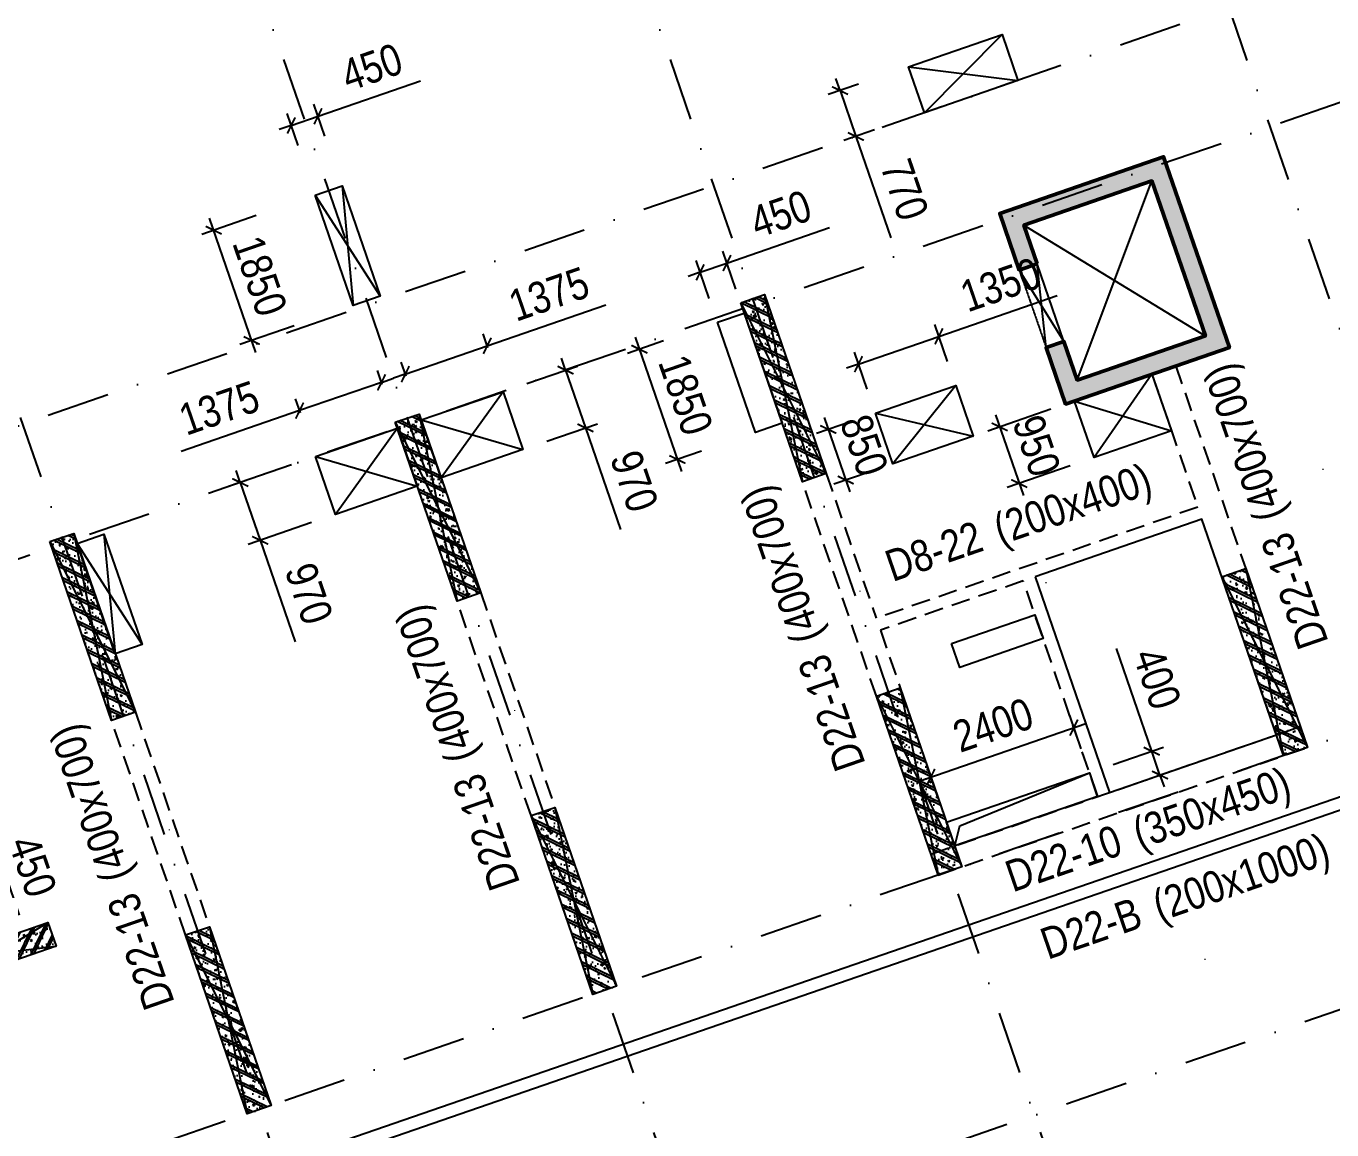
# Model space of a CAD drawing. Header units: millimetres. Extents: x -159515 to 1327256, y -225156 to 138737.
# Drawn here: x 449271 to 469996, y -15375 to 2132 of the extents above; entities that cross this region are included whole.
import ezdxf
from ezdxf.enums import TextEntityAlignment as Align

# ---------------------------------------------------------------- set-up
doc = ezdxf.new("R2010")
doc.units = ezdxf.units.MM
doc.header["$MEASUREMENT"] = 0
doc.linetypes.add('DASHDOT', pattern=[1, 0.5, -0.25, 0, -0.25])
doc.linetypes.add('DASHED', pattern=[4.5, 3, -1.5])
for name, color, linetype in [('ccu11-Khuat', 9, 'DASHED'), ('ccu11-Manh', 8, 'Continuous'), ('ccu11-Thay', 7, 'Continuous'), ('ccu12-Text', 31, 'Continuous'), ('KC2-DIM', 251, 'Continuous'), ('KT-Luoi truc South Tower', 8, 'DASHDOT'), ('Xref_ST_MBDV Cot vach 30.7.2022|Xref_ST_MBDV Cot vach 30.7.2022|Xref_ST_MBDV Cot vach 30.7.2022|Xref_ST_MBDV Cot vach 30.7.2022|KC-Betong', 6, 'Continuous')]:
    doc.layers.add(name, color=color, linetype=linetype)
for name, color, linetype, lineweight in [('ccu12-Tencaukien', 9, 'Continuous', 15), ('KT-Kich thuoc', 159, 'Continuous', 18), ('KT-Net cot vach', 6, 'Continuous', 50)]:
    doc.layers.add(name, color=color, linetype=linetype, lineweight=lineweight)
doc.styles.add('Arial Narrow', font='ARIALN.TTF')
doc.dimstyles.new('ccu12-200', dxfattribs={"dimscale": 200, "dimtxt": 2.5, "dimasz": 1, "dimexe": 1, "dimexo": 2, "dimgap": 1, "dimtad": 1, "dimdec": 0, "dimrnd": 5, "dimdsep": 46, "dimtxsty": 'Arial Narrow', "dimblk": 'ARCHTICK', "dimcen": -1, "dimdle": 1, "dimclrd": 256, "dimclre": 256, "dimclrt": 3, "dimadec": 0, "dimazin": 2, "dimtfac": 0.1, "dimtdec": 0, "dimtmove": 0, "dimatfit": 1, "dimldrblk": 'ARCHTICK', "dimfxl": 1, "dimtvp": 0.833333, "dimtolj": 1, "dimtzin": 12, "dimarcsym": 0})

# ---------------------------------------------------------------- blocks, each defined once
blk = doc.blocks.new('Asix South Tower')
at = {"layer": 'KT-Luoi truc South Tower', "ltscale": 2000}
for p, q in [((-82960.9, 57293.9), (-64795.6, 4678.7)), ((-91137.3, 54471), (-72972, 1855.8)), ((-96619.8, 52578.2), (-78454.5, -37)), ((-102102.2, 50685.3), (-83937, -1929.8)), ((-67132.6, 45709), (-110541.5, 30722.1)), ((-66479.9, 43818.5), (-109888.9, 28831.6)), ((-37736.8, 39354.3), (-105450.5, 15976.2)), ((-63379.6, 34838.6), (-106788.6, 19851.7))]:
    blk.add_line(p, q, dxfattribs=at)
blk = doc.blocks.new('_ArchTick')
at = {"color": 0, "const_width": 0.15}
blk.add_lwpolyline([(-0.5, -0.5), (0.5, 0.5)], dxfattribs=at)
blk = doc.blocks.new('*D139')
at = {"layer": 'Defpoints', "color": 0, "transparency": 16777216}
for p in [(447596, -10212), (448599, -10342), (447743, -10637)]:
    blk.add_point(p, dxfattribs=at)
at = {"layer": 'KC2-DIM', "lineweight": -2, "transparency": 16777216}
for p, q in [((448452, -9916), (448387, -9727)), ((447974, -10082), (448641, -9851)), ((448452, -9916), (448599, -10342)), ((448121, -10507), (448788, -10277)), ((448599, -10342), (449161, -11968))]:
    blk.add_line(p, q, dxfattribs=at)
at = {"layer": 'KC2-DIM', "lineweight": -2, "transparency": 16777216, "xscale": 200, "yscale": 200, "zscale": 200}
for p, rotation in [((448452, -9916), 289.0471379540273), ((448599, -10342), 109.0471379540273)]:
    blk.add_blockref('_ArchTick', p, dxfattribs=dict(at, rotation=rotation))
at = {"layer": 'KC2-DIM', "color": 3, "transparency": 16777216, "insert": (449375, -11196), "char_height": 500, "attachment_point": 5, "rotation": 289.0471, "style": 'Arial Narrow'}
blk.add_mtext('\\A1;450', dxfattribs=at)
blk = doc.blocks.new('*D140')
at = {"layer": 'Defpoints', "color": 0, "transparency": 16777216}
for p in [(453302, -741), (452248, -1105), (453906, -2490)]:
    blk.add_point(p, dxfattribs=at)
at = {"layer": 'KC2-DIM', "lineweight": -2, "transparency": 16777216}
for p, q in [((452924, -872), (452059, -1171)), ((452917, -3043), (452183, -916)), ((453528, -2621), (452663, -2919))]:
    blk.add_line(p, q, dxfattribs=at)
at = {"layer": 'KC2-DIM', "lineweight": -2, "transparency": 16777216, "xscale": 200, "yscale": 200, "zscale": 200}
for p, rotation in [((452248, -1105), 109.0471379563781), ((452852, -2854), 289.0471379563781)]:
    blk.add_blockref('_ArchTick', p, dxfattribs=dict(at, rotation=rotation))
at = {"layer": 'KC2-DIM', "color": 3, "transparency": 16777216, "insert": (452980, -1831), "char_height": 500, "attachment_point": 5, "rotation": 289.0471, "style": 'Arial Narrow'}
blk.add_mtext('\\A1;1850', dxfattribs=at)
blk = doc.blocks.new('*D141')
at = {"layer": 'Defpoints', "color": 0, "transparency": 16777216}
for p in [(453904, 703), (454144, 7), (453719, -140)]:
    blk.add_point(p, dxfattribs=at)
at = {"layer": 'KC2-DIM', "lineweight": -2, "transparency": 16777216}
for p, q in [((453904, 703), (455531, 1265)), ((454014, 385), (453839, 892)), ((453589, 238), (453413, 746)), ((453479, 556), (453904, 703)), ((453479, 556), (453290, 491))]:
    blk.add_line(p, q, dxfattribs=at)
at = {"layer": 'KC2-DIM', "lineweight": -2, "transparency": 16777216, "xscale": 200, "yscale": 200, "zscale": 200}
for p, rotation in [((453904, 703), 199.0471379544196), ((453479, 556), 19.04713795441965)]:
    blk.add_blockref('_ArchTick', p, dxfattribs=dict(at, rotation=rotation))
at = {"layer": 'KC2-DIM', "color": 3, "transparency": 16777216, "insert": (454758, 1480), "char_height": 500, "attachment_point": 5, "rotation": 19.0471, "style": 'Arial Narrow'}
blk.add_mtext('\\A1;450', dxfattribs=at)
blk = doc.blocks.new('*D142')
at = {"layer": 'Defpoints', "color": 0, "transparency": 16777216}
for p in [(455054, -3930), (453612, -3967), (453754, -4379)]:
    blk.add_point(p, dxfattribs=at)
at = {"layer": 'KC2-DIM', "lineweight": -2, "transparency": 16777216}
for p, q in [((454912, -3519), (453612, -3967)), ((454924, -3552), (454847, -3330)), ((454912, -3519), (455101, -3453)), ((453624, -4001), (453547, -3778)), ((453612, -3967), (451732, -4617))]:
    blk.add_line(p, q, dxfattribs=at)
at = {"layer": 'KC2-DIM', "lineweight": -2, "transparency": 16777216, "xscale": 200, "yscale": 200, "zscale": 200}
for p, rotation in [((454912, -3519), 199.0471109836851), ((453612, -3967), 19.04711098368512)]:
    blk.add_blockref('_ArchTick', p, dxfattribs=dict(at, rotation=rotation))
at = {"layer": 'KC2-DIM', "color": 3, "transparency": 16777216, "insert": (452335, -3927), "char_height": 500, "attachment_point": 5, "rotation": 19.0471, "style": 'Arial Narrow'}
blk.add_mtext('\\A1;1375', dxfattribs=at)
blk = doc.blocks.new('*D143')
at = {"layer": 'Defpoints', "color": 0, "transparency": 16777216}
for p in [(453863, -4695), (454180, -5612), (452986, -6024)]:
    blk.add_point(p, dxfattribs=at)
at = {"layer": 'KC2-DIM', "lineweight": -2, "transparency": 16777216}
for p, q in [((453485, -4825), (452481, -5172)), ((452670, -5107), (452604, -4918)), ((452670, -5107), (452986, -6024)), ((453802, -5742), (452797, -6089)), ((452986, -6024), (453542, -7635))]:
    blk.add_line(p, q, dxfattribs=at)
at = {"layer": 'KC2-DIM', "lineweight": -2, "transparency": 16777216, "xscale": 200, "yscale": 200, "zscale": 200}
for p, rotation in [((452670, -5107), 289.0471379546695), ((452986, -6024), 109.0471379546696)]:
    blk.add_blockref('_ArchTick', p, dxfattribs=dict(at, rotation=rotation))
at = {"layer": 'KC2-DIM', "color": 3, "transparency": 16777216, "insert": (453760, -6870), "char_height": 500, "attachment_point": 5, "rotation": 289.0471, "style": 'Arial Narrow'}
blk.add_mtext('\\A1;970', dxfattribs=at)
blk = doc.blocks.new('*D144')
at = {"layer": 'Defpoints', "color": 0, "transparency": 16777216}
for p in [(456590, -2939), (456732, -3351), (455432, -3800)]:
    blk.add_point(p, dxfattribs=at)
at = {"layer": 'KC2-DIM', "lineweight": -2, "transparency": 16777216}
for p, q in [((456590, -2939), (458470, -2290)), ((456601, -2973), (456525, -2750)), ((455290, -3388), (456590, -2939)), ((455302, -3422), (455225, -3199)), ((455290, -3388), (455101, -3453))]:
    blk.add_line(p, q, dxfattribs=at)
at = {"layer": 'KC2-DIM', "lineweight": -2, "transparency": 16777216, "xscale": 200, "yscale": 200, "zscale": 200}
for p, rotation in [((456590, -2939), 199.0471380204557), ((455290, -3388), 19.0471380204557)]:
    blk.add_blockref('_ArchTick', p, dxfattribs=dict(at, rotation=rotation))
at = {"layer": 'KC2-DIM', "color": 3, "transparency": 16777216, "insert": (457570, -2119), "char_height": 500, "attachment_point": 5, "rotation": 19.0471, "style": 'Arial Narrow'}
blk.add_mtext('\\A1;1375', dxfattribs=at)
blk = doc.blocks.new('*D145')
at = {"layer": 'Defpoints', "color": 0, "transparency": 16777216}
for p in [(456841, -3667), (458149, -4241), (457158, -4584)]:
    blk.add_point(p, dxfattribs=at)
at = {"layer": 'KC2-DIM', "lineweight": -2, "transparency": 16777216}
for p, q in [((457219, -3536), (458022, -3259)), ((457833, -3324), (457767, -3135)), ((457833, -3324), (458149, -4241)), ((457536, -4453), (458338, -4176)), ((458149, -4241), (458706, -5852))]:
    blk.add_line(p, q, dxfattribs=at)
at = {"layer": 'KC2-DIM', "lineweight": -2, "transparency": 16777216, "xscale": 200, "yscale": 200, "zscale": 200}
for p, rotation in [((457833, -3324), 289.0471379533667), ((458149, -4241), 109.0471379533667)]:
    blk.add_blockref('_ArchTick', p, dxfattribs=dict(at, rotation=rotation))
at = {"layer": 'KC2-DIM', "color": 3, "transparency": 16777216, "insert": (458923, -5087), "char_height": 500, "attachment_point": 5, "rotation": 289.0471, "style": 'Arial Narrow'}
blk.add_mtext('\\A1;970', dxfattribs=at)
blk = doc.blocks.new('*D146')
at = {"layer": 'Defpoints', "color": 0, "transparency": 16777216}
for p in [(459763, -2732), (460367, -4481), (459609, -4742)]:
    blk.add_point(p, dxfattribs=at)
at = {"layer": 'KC2-DIM', "lineweight": -2, "transparency": 16777216}
for p, q in [((459385, -2862), (458816, -3059)), ((458940, -2804), (459674, -4931)), ((459989, -4611), (459420, -4807))]:
    blk.add_line(p, q, dxfattribs=at)
at = {"layer": 'KC2-DIM', "lineweight": -2, "transparency": 16777216, "xscale": 200, "yscale": 200, "zscale": 200}
for p, rotation in [((459005, -2993), 109.0471379563721), ((459609, -4742), 289.0471379563721)]:
    blk.add_blockref('_ArchTick', p, dxfattribs=dict(at, rotation=rotation))
at = {"layer": 'KC2-DIM', "color": 3, "transparency": 16777216, "insert": (459738, -3719), "char_height": 500, "attachment_point": 5, "rotation": 289.0471, "style": 'Arial Narrow'}
blk.add_mtext('\\A1;1850', dxfattribs=at)
blk = doc.blocks.new('*D147')
at = {"layer": 'Defpoints', "color": 0, "transparency": 16777216}
for p in [(460395, -1626), (460668, -2419), (460243, -2566)]:
    blk.add_point(p, dxfattribs=at)
at = {"layer": 'KC2-DIM', "lineweight": -2, "transparency": 16777216}
for p, q in [((460395, -1626), (462021, -1064)), ((460538, -2041), (460329, -1437)), ((460113, -2188), (459904, -1584)), ((459969, -1773), (460395, -1626)), ((459969, -1773), (459780, -1838))]:
    blk.add_line(p, q, dxfattribs=at)
at = {"layer": 'KC2-DIM', "lineweight": -2, "transparency": 16777216, "xscale": 200, "yscale": 200, "zscale": 200}
for p, rotation in [((459969, -1773), 19.04713795344027), ((460395, -1626), 199.0471379534402)]:
    blk.add_blockref('_ArchTick', p, dxfattribs=dict(at, rotation=rotation))
at = {"layer": 'KC2-DIM', "color": 3, "transparency": 16777216, "insert": (461248, -849), "char_height": 500, "attachment_point": 5, "rotation": 19.0471, "style": 'Arial Narrow'}
blk.add_mtext('\\A1;450', dxfattribs=at)
blk = doc.blocks.new('*D148')
at = {"layer": 'Defpoints', "color": 0, "transparency": 16777216}
for p in [(462862, 1343), (463114, 615), (462440, 382)]:
    blk.add_point(p, dxfattribs=at)
at = {"layer": 'KC2-DIM', "lineweight": -2, "transparency": 16777216}
for p, q in [((462189, 1110), (462123, 1299)), ((462484, 1212), (462000, 1045)), ((462189, 1110), (462440, 382)), ((462736, 485), (462251, 317)), ((462440, 382), (462995, -1226))]:
    blk.add_line(p, q, dxfattribs=at)
at = {"layer": 'KC2-DIM', "lineweight": -2, "transparency": 16777216, "xscale": 200, "yscale": 200, "zscale": 200}
for p, rotation in [((462189, 1110), 289.0471379570603), ((462440, 382), 109.0471379570603)]:
    blk.add_blockref('_ArchTick', p, dxfattribs=dict(at, rotation=rotation))
at = {"layer": 'KC2-DIM', "color": 3, "transparency": 16777216, "insert": (463213, -462), "char_height": 500, "attachment_point": 5, "rotation": 289.0471, "style": 'Arial Narrow'}
blk.add_mtext('\\A1;770', dxfattribs=at)
blk = doc.blocks.new('*D149')
at = {"layer": 'Defpoints', "color": 0, "transparency": 16777216}
for p in [(464425, 2971), (464622, 2401), (463138, 1889)]:
    blk.add_point(p, dxfattribs=at)
at = {"layer": 'KC2-DIM', "lineweight": -2, "transparency": 16777216}
for p, q in [((464425, 2971), (466301, 3619)), ((464491, 2779), (464360, 3160)), ((462941, 2459), (464425, 2971)), ((463007, 2267), (462876, 2648)), ((462941, 2459), (462752, 2394))]:
    blk.add_line(p, q, dxfattribs=at)
at = {"layer": 'KC2-DIM', "lineweight": -2, "transparency": 16777216, "xscale": 200, "yscale": 200, "zscale": 200}
for p, rotation in [((464425, 2971), 199.0471382601571), ((462941, 2459), 19.04713826015701)]:
    blk.add_blockref('_ArchTick', p, dxfattribs=dict(at, rotation=rotation))
at = {"layer": 'KC2-DIM', "color": 3, "transparency": 16777216, "insert": (465403, 3791), "char_height": 500, "attachment_point": 5, "rotation": 19.0471, "style": 'Arial Narrow'}
blk.add_mtext('\\A1;1570', dxfattribs=at)
blk = doc.blocks.new('*D150')
at = {"layer": 'Defpoints', "color": 0, "transparency": 16777216}
for p in [(462750, -4007), (463028, -4810), (462280, -5068)]:
    blk.add_point(p, dxfattribs=at)
at = {"layer": 'KC2-DIM', "lineweight": -2, "transparency": 16777216}
for p, q in [((462372, -4137), (461814, -4330)), ((461938, -4076), (462346, -5257)), ((462650, -4941), (462091, -5134))]:
    blk.add_line(p, q, dxfattribs=at)
at = {"layer": 'KC2-DIM', "lineweight": -2, "transparency": 16777216, "xscale": 200, "yscale": 200, "zscale": 200}
for p, rotation in [((462003, -4265), 109.0471379541837), ((462280, -5068), 289.0471379541837)]:
    blk.add_blockref('_ArchTick', p, dxfattribs=dict(at, rotation=rotation))
at = {"layer": 'KC2-DIM', "color": 3, "transparency": 16777216, "insert": (462572, -4518), "char_height": 500, "attachment_point": 5, "rotation": 289.0471, "style": 'Arial Narrow'}
blk.add_mtext('\\A1;850', dxfattribs=at)
blk = doc.blocks.new('*D151')
at = {"layer": 'Defpoints', "color": 0, "transparency": 16777216}
for p in [(463758, -2789), (464027, -3566), (462750, -4007)]:
    blk.add_point(p, dxfattribs=at)
at = {"layer": 'KC2-DIM', "lineweight": -2, "transparency": 16777216}
for p, q in [((463758, -2789), (465634, -2142)), ((463896, -3188), (463693, -2600)), ((462482, -3230), (463758, -2789)), ((462620, -3629), (462417, -3041)), ((462482, -3230), (462293, -3295))]:
    blk.add_line(p, q, dxfattribs=at)
at = {"layer": 'KC2-DIM', "lineweight": -2, "transparency": 16777216, "xscale": 200, "yscale": 200, "zscale": 200}
for p, rotation in [((463758, -2789), 199.0471379543178), ((462482, -3230), 19.04713795431789)]:
    blk.add_blockref('_ArchTick', p, dxfattribs=dict(at, rotation=rotation))
at = {"layer": 'KC2-DIM', "color": 3, "transparency": 16777216, "insert": (464737, -1970), "char_height": 500, "attachment_point": 5, "rotation": 19.0471, "style": 'Arial Narrow'}
blk.add_mtext('\\A1;1350', dxfattribs=at)
blk = doc.blocks.new('*D152')
at = {"layer": 'Defpoints', "color": 0, "transparency": 16777216}
for p in [(465901, -8994), (466148, -9710), (463880, -10493)]:
    blk.add_point(p, dxfattribs=at)
at = {"layer": 'KC2-DIM', "lineweight": -2, "transparency": 16777216}
for p, q in [((466017, -9332), (465835, -8805)), ((463443, -9843), (466090, -8929)), ((463749, -10115), (463567, -9588))]:
    blk.add_line(p, q, dxfattribs=at)
at = {"layer": 'KC2-DIM', "lineweight": -2, "transparency": 16777216, "xscale": 200, "yscale": 200, "zscale": 200}
for p, rotation in [((465901, -8994), 19.04713795558003), ((463632, -9777), 199.04713795558)]:
    blk.add_blockref('_ArchTick', p, dxfattribs=dict(at, rotation=rotation))
at = {"layer": 'KC2-DIM', "color": 3, "transparency": 16777216, "insert": (464618, -8956), "char_height": 500, "attachment_point": 5, "rotation": 19.0471, "style": 'Arial Narrow'}
blk.add_mtext('\\A1;2400', dxfattribs=at)
blk = doc.blocks.new('*D153')
at = {"layer": 'Defpoints', "color": 0, "transparency": 16777216}
for p in [(467136, -9369), (466148, -9710), (466278, -10088)]:
    blk.add_point(p, dxfattribs=at)
at = {"layer": 'KC2-DIM', "lineweight": -2, "transparency": 16777216}
for p, q in [((467136, -9369), (466575, -7742)), ((466526, -9580), (467325, -9304)), ((467267, -9747), (467136, -9369)), ((466656, -9958), (467456, -9682)), ((467267, -9747), (467332, -9936))]:
    blk.add_line(p, q, dxfattribs=at)
at = {"layer": 'KC2-DIM', "lineweight": -2, "transparency": 16777216, "xscale": 200, "yscale": 200, "zscale": 200}
for p, rotation in [((467136, -9369), 289.0471379547801), ((467267, -9747), 109.0471379547801)]:
    blk.add_blockref('_ArchTick', p, dxfattribs=dict(at, rotation=rotation))
at = {"layer": 'KC2-DIM', "color": 3, "transparency": 16777216, "insert": (467221, -8218), "char_height": 500, "attachment_point": 5, "rotation": 289.0471, "style": 'Arial Narrow'}
blk.add_mtext('\\A1;400', dxfattribs=at)
blk = doc.blocks.new('*D154')
at = {"layer": 'Defpoints', "color": 0, "transparency": 16777216}
for p in [(465911, -3815), (466221, -4713), (465033, -5123)]:
    blk.add_point(p, dxfattribs=at)
at = {"layer": 'KC2-DIM', "lineweight": -2, "transparency": 16777216}
for p, q in [((465533, -3945), (464534, -4290)), ((464658, -4036), (465099, -5312)), ((465843, -4843), (464844, -5188))]:
    blk.add_line(p, q, dxfattribs=at)
at = {"layer": 'KC2-DIM', "lineweight": -2, "transparency": 16777216, "xscale": 200, "yscale": 200, "zscale": 200}
for p, rotation in [((464723, -4225), 109.0471379534124), ((465033, -5123), 289.0471379534123)]:
    blk.add_blockref('_ArchTick', p, dxfattribs=dict(at, rotation=rotation))
at = {"layer": 'KC2-DIM', "color": 3, "transparency": 16777216, "insert": (465309, -4525), "char_height": 500, "attachment_point": 5, "rotation": 289.0471, "style": 'Arial Narrow'}
blk.add_mtext('\\A1;950', dxfattribs=at)
blk = doc.blocks.new('*U192')
at = {"layer": 'ccu12-Tencaukien', "color": 8, "ltscale": 10000}
blk.add_line((361, -155), (354, -155), dxfattribs=at)
at = {"layer": 'ccu12-Text', "color": 2, "style": 'Arial Narrow', "width": 0.8}
blk.add_attdef('SH', text='', height=300, dxfattribs=at).set_placement((276, 6), align=Align.BOTTOM_RIGHT)
at = {"layer": 'ccu12-Text', "color": 31, "style": 'Arial Narrow', "width": 0.8}
for tag, p in [('(', (508, -75)), ('KT', (633, -75)), (')', (963, -75))]:
    blk.add_attdef(tag, text='', height=250, dxfattribs=at).set_placement(p, align=Align.BOTTOM_LEFT)
blk = doc.blocks.new('*U259')
at = {"layer": 'ccu12-Tencaukien', "color": 8, "ltscale": 10000}
blk.add_line((361, -155), (354, -155), dxfattribs=at)
at = {"layer": 'ccu12-Text', "color": 2, "style": 'Arial Narrow', "width": 0.8}
blk.add_attdef('SH', text='', height=300, dxfattribs=at).set_placement((276, 6), align=Align.BOTTOM_RIGHT)
at = {"layer": 'ccu12-Text', "color": 31, "style": 'Arial Narrow', "width": 0.8}
for tag, p in [('(', (508, -75)), ('KT', (633, -75)), (')', (963, -75))]:
    blk.add_attdef(tag, text='', height=250, dxfattribs=at).set_placement(p, align=Align.BOTTOM_LEFT)
blk = doc.blocks.new('*U260')
at = {"layer": 'ccu12-Tencaukien', "color": 8, "ltscale": 10000}
blk.add_line((361, -155), (354, -155), dxfattribs=at)
at = {"layer": 'ccu12-Text', "color": 2, "style": 'Arial Narrow', "width": 0.8}
blk.add_attdef('SH', text='', height=300, dxfattribs=at).set_placement((276, 6), align=Align.BOTTOM_RIGHT)
at = {"layer": 'ccu12-Text', "color": 31, "style": 'Arial Narrow', "width": 0.8}
for tag, p in [('(', (508, -75)), ('KT', (633, -75)), (')', (963, -75))]:
    blk.add_attdef(tag, text='', height=250, dxfattribs=at).set_placement(p, align=Align.BOTTOM_LEFT)
blk = doc.blocks.new('*U261')
at = {"layer": 'ccu12-Tencaukien', "color": 8, "ltscale": 10000}
blk.add_line((361, -155), (354, -155), dxfattribs=at)
at = {"layer": 'ccu12-Text', "color": 2, "style": 'Arial Narrow', "width": 0.8}
blk.add_attdef('SH', text='', height=300, dxfattribs=at).set_placement((276, 6), align=Align.BOTTOM_RIGHT)
at = {"layer": 'ccu12-Text', "color": 31, "style": 'Arial Narrow', "width": 0.8}
for tag, p in [('(', (508, -75)), ('KT', (633, -75)), (')', (963, -75))]:
    blk.add_attdef(tag, text='', height=250, dxfattribs=at).set_placement(p, align=Align.BOTTOM_LEFT)
blk = doc.blocks.new('*U952')
h = blk.add_hatch()
h.set_pattern_fill('VATLIEU04', color=250, scale=40, style=0, pattern_type=2)
h.set_pattern_definition([(50, (-550, 3050), (286.904, -25.101), [30, -330]), (355, (-550, 3050), (-55.5, 300.877), [24, -264]), (100.451, (-526.1, 3047.9), (231.404, 275.776), [25.496, -280.457]), (46.184, (-550, 3130), (426.896, -66.208), [45, -495]), (96.636, (-514.43, 3124.5), (373.865, 389.647), [38.244, -420.685]), (351.184, (-550, 3130), (373.865, 389.65), [36, -396]), (21, (-510, 3110), (238.763, -161.048), [30, -330]), (326, (-510, 3110), (97.326, 290.06), [24, -264]), (71.451, (-490.1, 3096.58), (336.09, 129.012), [25.496, -280.457]), (37.5, (-550, 3050), (4.864, 133.1575), [0, -260.8, 0, -268, 0, -265]), (7.5, (-550, 3050), (105.228, 157.7647), [0, -152.8, 0, -254.8, 0, -101]), (327.5, (-639.2, 3050), (213.529, -9.022), [0, -100, 0, -312, 0, -414]), (317.5, (-679.2, 3050), (233.274, 40.042), [0, -130, 0, -207.2, 0, -294]), (45, (-550, 3050), (-120.208, 120.208), []), (45, (-550, 3099), (-120.208, 120.208), [])])
h.paths.add_polyline_path([(-475, -475), (-75, -475), (-75, 2525), (-475, 2525)])
at = {"color": 6, "ltscale": 0.25}
blk.add_lwpolyline([(-475, -475), (-75, -475), (-75, 2525), (-475, 2525)], close=True, dxfattribs=at)
at = {"layer": 'Defpoints', "linetype": 'ByBlock', "ltscale": 30}
for p, q in [((-75, -475), (-475, 2525)), ((-475, -475), (-75, 2525))]:
    blk.add_line(p, q, dxfattribs=at)
blk = doc.blocks.new('*U45')
h = blk.add_hatch()
h.set_pattern_fill('VATLIEU04', color=250, scale=40, style=0, pattern_type=2)
h.set_pattern_definition([(50, (-550, 1877.43), (286.904, -25.1), [30, -330]), (355, (-550, 1877.43), (-55.5, 300.877), [24, -264]), (100.451, (-526.1, 1875.33), (231.404, 275.776), [25.496, -280.457]), (46.184, (-550, 1957.43), (426.896, -66.21), [45, -495]), (96.636, (-514.43, 1951.9), (373.865, 389.65), [38.244, -420.685]), (351.184, (-550, 1957.43), (373.865, 389.65), [36, -396]), (21, (-510, 1937.43), (238.763, -161.048), [30, -330]), (326, (-510, 1937.43), (97.326, 290.06), [24, -264]), (71.451, (-490.1, 1924), (336.09, 129.012), [25.496, -280.457]), (37.5, (-550, 1877.43), (4.864, 133.1575), [0, -260.8, 0, -268, 0, -265]), (7.5, (-550, 1877.43), (105.228, 157.765), [0, -152.8, 0, -254.8, 0, -101]), (327.5, (-639.2, 1877.43), (213.529, -9.022), [0, -100, 0, -312, 0, -414]), (317.5, (-679.2, 1877.43), (233.274, 40.042), [0, -130, 0, -207.2, 0, -294]), (45, (-550, 1877.43), (-120.208, 120.208), []), (45, (-550, 1926.43), (-120.208, 120.208), [])])
h.paths.add_polyline_path([(-475, -475), (-75, -475), (-75, 1352), (-475, 1352)])
at = {"color": 6, "ltscale": 0.25}
blk.add_lwpolyline([(-475, -475), (-75, -475), (-75, 1352), (-475, 1352)], close=True, dxfattribs=at)
at = {"layer": 'Defpoints', "linetype": 'ByBlock', "ltscale": 30}
for p, q in [((-75, -475), (-475, 1352)), ((-475, -475), (-75, 1352))]:
    blk.add_line(p, q, dxfattribs=at)
blk = doc.blocks.new('MBCV-T22')
at = {"layer": 'KT-Net cot vach'}
h = blk.add_hatch(dxfattribs=at)
h.set_pattern_fill('1BETONG2-BOP', color=250, scale=30, style=0, pattern_type=2)
h.set_pattern_definition([(69.0471, (-83157.09, 5455.11), (209.5408, 52.4275), [22.5, -247.5]), (14.0471, (-83157.09, 5455.11), (-112.989, 199.7187), [18, -198]), (119.4985, (-83139.63, 5459.48), (96.552, 252.1462), [19.122, -210.3426]), (65.2313, (-83176.67, 5511.83), (318.848, 57.55), [33.75, -371.25]), (115.6827, (-83150.1, 5516.62), (169.677, 367.7426), [28.683, -315.514]), (10.2313, (-83176.67, 5511.83), (169.677, 367.743), [27, -297]), (40.0471, (-83143.42, 5507.44), (208.686, -55.7332), [22.5, -247.5]), (245.0471, (-83143.42, 5507.44), (226.3168, -37.8782), [18, -198]), (90.4985, (-83126.03, 5502.8), (206.6893, 173.7226), [19.122, -210.3426]), (86.54714, (-83157.09, 5455.11), (-73.03432, 68.2125), [0, -195.6, 0, -201, 0, -198.75]), (23.5471, (-83157.09, 5455.11), (43.1377, 135.5289), [0, -114.6, 0, -191.1, 0, -75.75]), (346.54714, (-83220.33, 5433.28), (153.58697, 45.86723), [0, -75, 0, -234, 0, -310.5]), (336.5471, (-83248.68, 5423.49), (155.5764, 85.4834), [0, -97.5, 0, -155.4, 0, -220.5]), (334.0471, (-83157.09, 5455.11), (55.798, 114.6422), []), (334.0471, (-83169.08, 5489.85), (55.798, 114.6422), [])])
h.paths.add_polyline_path([(-74668, 12275), (-74880, 12889), (-72848, 13591), (-71999, 11133), (-74032, 10432), (-74244, 11046), (-74527, 10948), (-74217, 10050), (-71618, 10948), (-72662, 13973), (-75262, 13075), (-74952, 12177)])
at = {"layer": 'ccu11-Khuat', "color": 6, "ltscale": 0.2}
blk.add_lwpolyline([(-74952, 12177), (-74527, 10948)], dxfattribs=at)
at = {"layer": 'ccu11-Thay', "color": 6, "ltscale": 0.5}
blk.add_lwpolyline([(-74244, 11046), (-74668, 12275)], dxfattribs=at)
at = {"layer": 'KC2-DIM', "ltscale": 0.5}
for points in [[(-74527, 10948), (-74668, 12275)], [(-74952, 12177), (-74244, 11046)]]:
    blk.add_lwpolyline(points, dxfattribs=at)
at = {"layer": 'KT-Net cot vach'}
blk.add_lwpolyline([(-74668, 12275), (-74880, 12889), (-72848, 13591), (-71999, 11133), (-74032, 10432), (-74244, 11046), (-74527, 10948), (-74217, 10050), (-71618, 10948), (-72662, 13973), (-75262, 13075), (-74952, 12177)], close=True, dxfattribs=at)
at = {"layer": 'Xref_ST_MBDV Cot vach 30.7.2022|Xref_ST_MBDV Cot vach 30.7.2022|Xref_ST_MBDV Cot vach 30.7.2022|Xref_ST_MBDV Cot vach 30.7.2022|KC-Betong', "linetype": 'ByBlock'}
for name, p, xscale, rotation in [('*U952', (-78769, 11362, 0), -1.000000000000001, 199.0471379540016), ('*U952', (-84252, 9469, 0), -1.000000000000001, 199.0471379540016), ('*U952', (-89734, 7576, 0), -1.000000000000001, 199.0471379540016), ('*U952', (-71133, 7016, 0), -1.000000000000001, 199.0471379540016), ('*U952', (-76616, 5123, 0), -1.000000000000001, 199.0471379540016), ('*U952', (-82098, 3230, 0), -1.000000000000001, 199.0471379540016), ('*U45', (-91674, 1458, 0), -1, 289.0471379540017), ('*U952', (-87580, 1337, 0), -1.000000000000001, 199.0471379540016)]:
    blk.add_blockref(name, p, dxfattribs=dict(at, xscale=xscale, rotation=rotation))
blk = doc.blocks.new('mbkc-t22')
blk.add_line((-35054, 16476, 0), (-37701, 15563, 0))
at = {"elevation": 0}
for points in [[(-26286, 27544), (-26287, 27544), (-28875, 34908, 0.338337), (-32749, 36444), (-62185, 26289, 0.459457), (-64225, 21139), (-55456, 6813, 0.279689), (-50490, 5781), (-27772, 13619, 0.204279), (-27706, 13740), (-27482, 14770, -0.275412), (-26755, 15571), (-22342, 17089, -0.414195), (-21181, 16524), (-12852, -7567, 0.319754), (-8032, -11000), (37106, -11000, 0.36531), (42072, -6689, 0.102434), (42063, -5068), (39621, 6403, 0.132611), (38155, 9202, 0.066499), (37024, 10116, 0.137615), (34943, 10700), (9300, 10700)], [(-53502, 5908, 0.161195), (-50556, 5970), (-27901, 13786), (-27678, 14811, -0.274307), (-26816, 15761), (-22407, 17278, -0.414153), (-20992, 16589), (-12663, -7501, 0.319754), (-8032, -10800), (37104, -10800, 0.151467), (39864, -9900)], [(-53502, 5908, 0.161195), (-50556, 5970), (-27901, 13786), (-27678, 14811, -0.274307), (-26816, 15761), (-22407, 17278, -0.414153), (-20992, 16589), (-12663, -7501, 0.319754), (-8032, -10800), (37104, -10800, 0.151467), (39864, -9900, 0.151467)]]:
    blk.add_lwpolyline(points, format="xyb", dxfattribs=at)
at = {"layer": 'ccu11-Khuat', "ltscale": 100}
for p, q in [((-35469, 18904), (-34359, 15690, 0)), ((-35847, 18773), (-35119, 16666, 0)), ((-40220, 13667, 0), (-41395, 17070, 0)), ((-41017, 17200, 0), (-40224, 14903, 0)), ((-35119, 16666, 0), (-40224, 14903, 0)), ((-37890, 15497, 0), (-40158, 14714, 0)), ((-36709, 12076), (-37890, 15497, 0)), ((-45702, 11774, 0), (-46877, 15177, 0)), ((-46499, 15308, 0), (-45324, 11905, 0)), ((-40158, 14714, 0), (-39842, 13798, 0)), ((-51185, 9881, 0), (-52360, 13284, 0)), ((-51982, 13415, 0), (-50807, 10012, 0)), ((-39355, 11162), (-33495, 13185)), ((-39241, 10831), (-33380, 12855))]:
    blk.add_line(p, q, dxfattribs=at)
at = {"layer": 'ccu11-Khuat', "ltscale": 100, "elevation": 0}
blk.add_lwpolyline([(-64022, 24492), (-63805, 24567, 0.263916), (-63920, 21312), (-55183, 7037, 0.122661), (-53253, 5994), (-53502, 5908)], format="xyb", dxfattribs=at)
at = {"layer": 'ccu11-Manh'}
for p, q in [((-39459, 22922), (-38226, 24162)), ((-39710, 23650), (-37975, 23434)), ((-48702, 21762), (-48523, 19867)), ((-49127, 21615), (-48098, 20013)), ((-35847, 18773), (-36766, 17451)), ((-46146, 18497), (-47129, 17132)), ((-38961, 18598), (-39959, 17354)), ((-37076, 18349), (-35537, 17875)), ((-47446, 18049), (-45830, 17580)), ((-40237, 18157), (-38683, 17794)), ((-47824, 17918), (-48807, 16552)), ((-49124, 17469), (-47507, 17001)), ((-52480, 16236), (-52302, 14341)), ((-52906, 16090), (-51876, 14488))]:
    blk.add_line(p, q, dxfattribs=at)
for points in [[(-37032, 18682), (-35848, 21841)], [(-37881, 21139), (-35000, 19383)]]:
    blk.add_lwpolyline(points, dxfattribs=at)
at = {"layer": 'ccu11-Manh', "elevation": 0}
blk.add_lwpolyline([(-38977, 11293), (-38895, 11612), (-36839, 12454)], dxfattribs=at)
at = {"layer": 'ccu11-Thay', "elevation": 0}
for points in [[(-39459, 22922), (-39710, 23650), (-38226, 24162), (-37975, 23434), (-39459, 22922)], [(-49127, 21615), (-48702, 21762), (-48098, 20013), (-48523, 19867), (-49127, 21615)], [(-42744, 19598), (-42319, 19745), (-41715, 17996), (-42140, 17849), (-42744, 19598)], [(-37076, 18349), (-35847, 18773), (-35537, 17875), (-36766, 17451), (-37076, 18349)], [(-47446, 18049), (-46146, 18497), (-45830, 17580), (-47129, 17132), (-47446, 18049)], [(-40237, 18157), (-38961, 18598), (-38683, 17794), (-39959, 17354), (-40237, 18157)], [(-49124, 17469), (-47824, 17918), (-47507, 17001), (-48807, 16552), (-49124, 17469)], [(-37701, 15563), (-36520, 12141), (-33873, 13055), (-35054, 16476), (-37701, 15563)], [(-52906, 16090), (-52480, 16236), (-51876, 14488), (-52302, 14341), (-52906, 16090)], [(-39028, 14502), (-37704, 14959), (-37574, 14580), (-38897, 14124), (-39028, 14502)], [(-39108, 11671), (-36839, 12454), (-36709, 12076), (-38977, 11292), (-39108, 11671)]]:
    blk.add_lwpolyline(points, dxfattribs=at)
blk.add_blockref('MBCV-T22', (37000, 8250))

msp = doc.modelspace()

# ---------------------------------------------------------------- block references
msp.add_blockref('mbkc-t22', (502987.2, -22163.9))
at = {"layer": 'ccu12-Tencaukien', "extrusion": (7.83226e-07, 7.34415e-07, 1)}
ref = msp.add_blockref('*U261', (469557, -5538.9, 0.4), dxfattribs=dict(at, xscale=1.815893337873055, yscale=1.815893337873055, zscale=1.815893337873055, rotation=88.5718110349345))
ref.add_attrib('KT', '(400x700)', dxfattribs={"color": 31, "extrusion": (7.83226e-07, 7.34415e-07, 1), "height": 500, "rotation": 109.03488, "style": 'Arial Narrow'}).set_placement((469400.7, -5565.5, 0.4), align=Align.BOTTOM_LEFT)
ref.add_attrib('SH', 'D22-13', dxfattribs={"color": 2, "extrusion": (7.83226e-07, 7.34415e-07, 1), "height": 500, "rotation": 109.03488, "style": 'Arial Narrow'}).set_placement((469475.5, -5809.3, 0.4), align=Align.BOTTOM_RIGHT)
at = {"layer": 'ccu12-Tencaukien', "extrusion": (7.34415e-07, -7.83226e-07, 1)}
ref = msp.add_blockref('*U259', (464816.7, -6401.7, 0.3), dxfattribs=dict(at, xscale=1.815893337873055, yscale=1.815893337873055, zscale=1.815893337873055, rotation=358.5718110349675))
ref.add_attrib('KT', '(200x400)', dxfattribs={"color": 31, "extrusion": (7.34415e-07, -7.83226e-07, 1), "height": 500, "rotation": 19.03488, "style": 'Arial Narrow'}).set_placement((464790.1, -6245.4, 0.3), align=Align.BOTTOM_LEFT)
ref.add_attrib('SH', 'D8-22', dxfattribs={"color": 2, "extrusion": (7.34415e-07, -7.83226e-07, 1), "height": 500, "rotation": 19.03488, "style": 'Arial Narrow'}).set_placement((464546.2, -6320.1, 0.3), align=Align.BOTTOM_RIGHT)
at = {"layer": 'ccu12-Tencaukien', "extrusion": (7.83226e-07, 7.34415e-07, 1)}
ref = msp.add_blockref('*U260', (462208.6, -7473.5, 0.4), dxfattribs=dict(at, xscale=1.815893337873055, yscale=1.815893337873055, zscale=1.815893337873055, rotation=88.5718110349345))
ref.add_attrib('KT', '(400x700)', dxfattribs={"color": 31, "extrusion": (7.83226e-07, 7.34415e-07, 1), "height": 500, "rotation": 109.03488, "style": 'Arial Narrow'}).set_placement((462052.3, -7500.1, 0.4), align=Align.BOTTOM_LEFT)
ref.add_attrib('SH', 'D22-13', dxfattribs={"color": 2, "extrusion": (7.83226e-07, 7.34415e-07, 1), "height": 500, "rotation": 109.03488, "style": 'Arial Narrow'}).set_placement((462127.1, -7743.9, 0.4), align=Align.BOTTOM_RIGHT)
ref = msp.add_blockref('*U260', (456726.2, -9366.3, 0.4), dxfattribs=dict(at, xscale=1.815893337873055, yscale=1.815893337873055, zscale=1.815893337873055, rotation=88.5718110349345))
ref.add_attrib('KT', '(400x700)', dxfattribs={"color": 31, "extrusion": (7.83226e-07, 7.34415e-07, 1), "height": 500, "rotation": 109.03488, "style": 'Arial Narrow'}).set_placement((456569.9, -9392.9, 0.4), align=Align.BOTTOM_LEFT)
ref.add_attrib('SH', 'D22-13', dxfattribs={"color": 2, "extrusion": (7.83226e-07, 7.34415e-07, 1), "height": 500, "rotation": 109.03488, "style": 'Arial Narrow'}).set_placement((456644.6, -9636.8, 0.4), align=Align.BOTTOM_RIGHT)
ref = msp.add_blockref('*U260', (451243.7, -11259.1, 0.3), dxfattribs=dict(at, xscale=1.815893337873055, yscale=1.815893337873055, zscale=1.815893337873055, rotation=88.5718110349345))
ref.add_attrib('KT', '(400x700)', dxfattribs={"color": 31, "extrusion": (7.83226e-07, 7.34415e-07, 1), "height": 500, "rotation": 109.03488, "style": 'Arial Narrow'}).set_placement((451087.4, -11285.7, 0.3), align=Align.BOTTOM_LEFT)
ref.add_attrib('SH', 'D22-13', dxfattribs={"color": 2, "extrusion": (7.83226e-07, 7.34415e-07, 1), "height": 500, "rotation": 109.03488, "style": 'Arial Narrow'}).set_placement((451162.2, -11529.6, 0.3), align=Align.BOTTOM_RIGHT)
at = {"layer": 'ccu12-Tencaukien', "extrusion": (7.34415e-07, -7.83226e-07, 1)}
ref = msp.add_blockref('*U192', (467024.2, -11221.2, 0.4), dxfattribs=dict(at, xscale=1.815893337873055, yscale=1.815893337873055, zscale=1.815893337873055, rotation=358.5718110349675))
ref.add_attrib('KT', '(350x450)', dxfattribs={"color": 31, "extrusion": (7.34415e-07, -7.83226e-07, 1), "height": 500, "rotation": 19.03488, "style": 'Arial Narrow'}).set_placement((466997.7, -11064.9, 0.4), align=Align.BOTTOM_LEFT)
ref.add_attrib('SH', 'D22-10', dxfattribs={"color": 2, "extrusion": (7.34415e-07, -7.83226e-07, 1), "height": 500, "rotation": 19.03488, "style": 'Arial Narrow'}).set_placement((466753.8, -11139.7, 0.4), align=Align.BOTTOM_RIGHT)
ref = msp.add_blockref('*U192', (467340.9, -12373.4, 0.4), dxfattribs=dict(at, xscale=1.815893337873055, yscale=1.815893337873055, zscale=1.815893337873055, rotation=358.5718110349675))
ref.add_attrib('KT', '(200x1000)', dxfattribs={"color": 31, "extrusion": (7.34415e-07, -7.83226e-07, 1), "height": 500, "rotation": 19.03488, "style": 'Arial Narrow'}).set_placement((467314.3, -12217.1, 0.4), align=Align.BOTTOM_LEFT)
ref.add_attrib('SH', 'D22-B', dxfattribs={"color": 2, "extrusion": (7.34415e-07, -7.83226e-07, 1), "height": 500, "rotation": 19.03488, "style": 'Arial Narrow'}).set_placement((467070.4, -12291.8, 0.4), align=Align.BOTTOM_RIGHT)
at = {"layer": 'KT-Kich thuoc'}
msp.add_blockref('Asix South Tower', (546059.8, -39634.4), dxfattribs=at)

# ---------------------------------------------------------------- dimensions: what is measured, and where the dimension line sits
at = {"layer": 'KC2-DIM'}
for p1, p2, distance, picture, middle in [((463137.7, 1888.6), (464621.8, 2401), 603.2, '*D149', (465403.3, 3790.6)), ((453719.1, -139.9), (454144.5, 7), 736.7, '*D141', (454757.8, 1479.7)), ((462862.5, 1342.7), (463113.7, 615), -712.8, '*D148', (463213.2, -462)), ((460243.1, -2566.1), (460668.4, -2419.3), 839.3, '*D147', (461248.3, -849.5)), ((453906, -2490.1), (453302.2, -741.4), 1115.1, '*D140', (452980.4, -1831)), ((462750.5, -4006.7), (464026.6, -3566.2), 822, '*D151', (464736.7, -1969.7)), ((455432.2, -3799.7), (456732, -3350.9), 435.3, '*D144', (457570.4, -2119.3)), ((459763.1, -2731.8), (460366.9, -4480.5), -801.6, '*D146', (459737.7, -3719.2)), ((456841, -3666.7), (457157.5, -4583.6), 1049.2, '*D145', (458923, -5087.2)), ((455054.1, -3930.2), (453754.4, -4378.9), -435.3, '*D142', (452334.7, -3926.9)), ((453863.4, -4694.6), (454180, -5611.5), -1262.9, '*D143', (453760, -6869.7)), ((466278.3, -10088.2), (466147.8, -9710.1), -1045.9, '*D153', (467220.7, -8217.8)), ((463879.6, -10493.2), (466147.8, -9710.1), 757.2, '*D152', (464618, -8955.5)), ((447595.9, -10212.1), (447742.7, -10637.5), 905.9, '*D139', (449375.5, -11195.6))]:
    dim = msp.add_aligned_dim(p1=p1, p2=p2, distance=distance, dimstyle='ccu12-200', override={"dimzin": 0}, dxfattribs=at)
    dim.commit()
    dim.dimension.update_dxf_attribs({"geometry": picture, "text_midpoint": middle})
for base, p1, p2, picture, middle in [((462280.4, -5068.2), (462750.5, -4006.7), (463027.9, -4810.2), '*D150', (462141.7, -4666.5)), ((465033.4, -5122.8), (465910.9, -3814.8), (466220.9, -4712.8), '*D154', (464878.3, -4673.8))]:
    dim = msp.add_linear_dim(base=base, p1=p1, p2=p2, angle=289.04714, dimstyle='ccu12-200', override={"dimzin": 0}, dxfattribs=at)
    dim.commit()
    dim.dimension.update_dxf_attribs({"geometry": picture, "text_midpoint": middle, "dimtype": 161})

doc.saveas('drawing.dxf')
